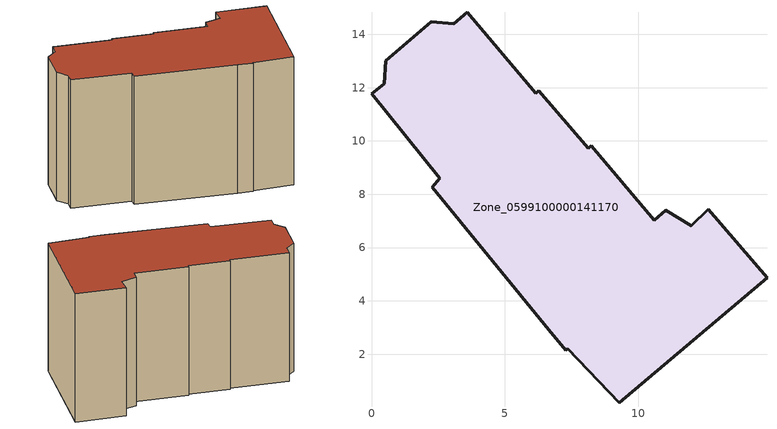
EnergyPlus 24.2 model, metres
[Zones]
Zone_0599100000141170
 floor ground (C_G): 2.27,8.26 2.57,8.59 0,11.76 0.47,12.15 0.54,13.01 2.25,14.47 3.08,14.39 3.59,14.82 6.17,11.79 6.28,11.88 8.13,9.72 8.24,9.82 10.62,7.04 11.05,7.4 12,6.81 12.63,7.45 14.84,4.86 9.29,0.19 7.36,2.21 7.29,2.14 6.64,2.92 z0
 wall outside (C_F): 2.57,8.59 2.27,8.26 6.64,2.92 7.29,2.14 7.36,2.21 9.29,0.19 14.84,4.86 12.63,7.45 12,6.81 11.05,7.4 10.62,7.04 8.24,9.82 8.13,9.72 6.28,11.88 6.17,11.79 3.59,14.82 3.08,14.39 2.25,14.47 0.54,13.01 0.47,12.15 0,11.76 2.57,8.59 z0:9.41
 roof outside (C_R): 7.36,2.21 9.29,0.19 14.84,4.86 12.63,7.45 12,6.81 11.05,7.4 10.62,7.04 8.24,9.82 8.13,9.72 6.28,11.88 6.17,11.79 3.59,14.82 3.08,14.39 2.25,14.47 0.54,13.01 0.47,12.15 0,11.76 2.57,8.59 2.27,8.26 6.64,2.92 7.29,2.14 z9.41
[BUILDING]
Pand.0599100000141170: North Axis=0; Terrain=City; Loads Convergence Tolerance Value=0.04; Temperature Convergence Tolerance Value=0.4; Solar Distribution=FullExterior; Maximum Number of Warmup Days=25; Minimum Number of Warmup Days=1
[Site:Location]
Rotterdam.The.Hague.AP_ZH_NLD Design_Conditions: Latitude=51.96; Longitude=4.45; Time Zone=1; Elevation=-4.5
[SITE:GROUNDTEMPERATURE:BUILDINGSURFACE]
18, 18, 18, 18, 18, 18, 18, 18, 18, 18, 18, 18
[MATERIAL] Thermal Absorptance=0.9; Solar Absorptance=0.7; Visible Absorptance=0.7
Name | Roughness | Thickness | Conductivity | Density | Specific Heat
G.TC.1946 | MediumSmooth | 0.15 | 1 | 540 | 1210
F.TC.1946 | Rough | 0.3 | 0.857143 | 1920 | 840
R.TC.1946 | MediumRough | 0.2 | 0.909091 | 1500 | 1000
[CONSTRUCTION]
C_G: G.TC.1946
C_F: F.TC.1946
C_R: R.TC.1946
[ZONE]
Zone_0599100000141170: Type=1; Multiplier=1; Ceiling Height=Autocalculate; Volume=Autocalculate; Floor Area=autocalculate; Part of Total Floor Area=Yes
[ZONEINFILTRATION:DESIGNFLOWRATE]
Infil_Zone_0599100000141170: Zone or ZoneList or Space or SpaceList=Zone_0599100000141170; Schedule=AlwaysOn; Design Flow Rate Calculation Method=Flow/Area; Flow Rate per Floor Area=0.003; Constant Term Coefficient=1; Temperature Term Coefficient=0; Velocity Term Coefficient=0; Velocity Squared Term Coefficient=0
[HVACTEMPLATE:ZONE:IDEALLOADSAIRSYSTEM]
Zone_0599100000141170: Maximum Heating Supply Air Temperature=50; Minimum Cooling Supply Air Temperature=13; Maximum Heating Supply Air Humidity Ratio=0.0156; Minimum Cooling Supply Air Humidity Ratio=0.0077; Heating Limit=NoLimit; Cooling Limit=NoLimit; Dehumidification Control Type=ConstantSensibleHeatRatio; Cooling Sensible Heat Ratio=0.7; Dehumidification Setpoint=60; Humidification Control Type=None; Humidification Setpoint=30; Outdoor Air Method=None; Outdoor Air Flow Rate per Person=0.00944; Outdoor Air Flow Rate per Zone Floor Area=0; Outdoor Air Flow Rate per Zone=0; Demand Controlled Ventilation Type=None; Outdoor Air Economizer Type=NoEconomizer; Heat Recovery Type=None; Sensible Heat Recovery Effectiveness=0.7; Latent Heat Recovery Effectiveness=0.65
[ZONECONTROL:THERMOSTAT]
ThermostatControl_Zone_0599100000141170: Zone or ZoneList=Zone_0599100000141170; Control Type Schedule=DualSetpointControlType; Control 1=Thermostat_Zone_0599100000141170; Temperature Difference Between Cutout And Setpoint=0
[THERMOSTATSETPOINT:DUALSETPOINT]
Thermostat_Zone_0599100000141170: Heating Setpoint Temperature Schedule=HeatingSetpoint_Zone_0599100000141170; Cooling Setpoint Temperature Schedule=CoolingSetpoint_Zone_0599100000141170
[SCHEDULE:COMPACT]
HeatingSetpoint_Zone_0599100000141170: Through: 12/31, For: AllDays, Until: 24:00, 21
CoolingSetpoint_Zone_0599100000141170: Through: 12/31, For: AllDays, Until: 24:00, 24
DualSetpointControlType: Through: 12/31, For: AllDays, Until: 24:00, 4
AlwaysOn: Through: 12/31, For: AllDays, Until: 24:00, 1
